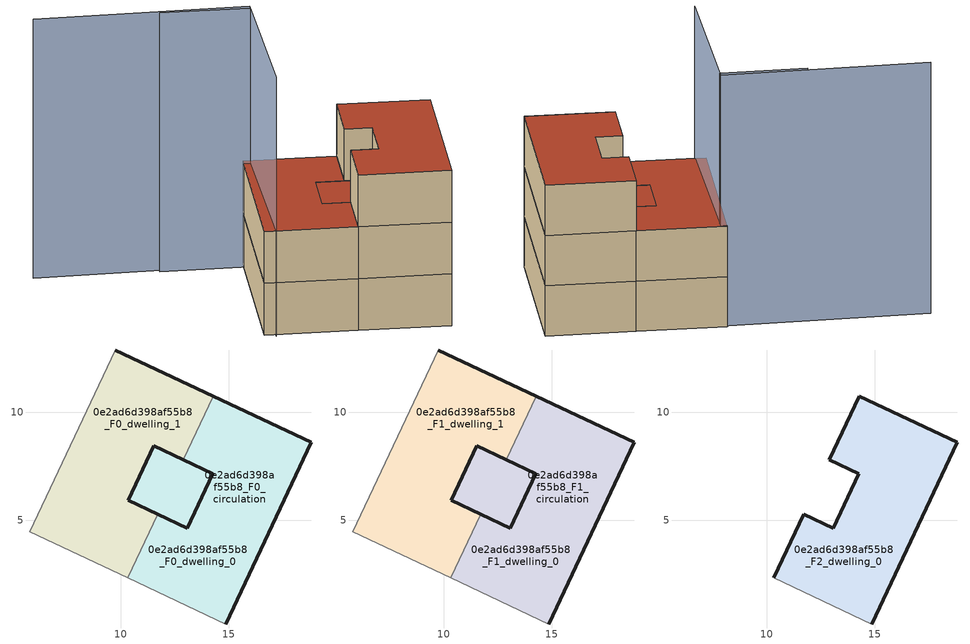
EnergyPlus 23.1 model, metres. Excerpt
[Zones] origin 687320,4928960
0e2ad6d398af55b8_F0_dwelling_0
 floor ground (EU_floor_Construction): 18.81,8.61 14.84,0.21 10.32,2.35 11.7,5.29 13.06,4.65 14.25,7.17 12.89,7.81 14.28,10.75 z0; 14.25,7.17 13.06,4.65 11.7,5.29 10.35,5.93 11.53,8.45 z0
 wall outside (EU_wall_Construction): 14.84,0.21 18.81,8.61 14.28,10.75 / 12.89,7.81 14.25,7.17 13.06,4.65 11.7,5.29 z0:3
 wall adiabatic (EU_wall_Construction): 10.32,2.35 14.84,0.21 z0:3
 wall to 0e2ad6d398af55b8_F0_dwelling_1 (EU_wall_Construction): 14.28,10.75 12.89,7.81 / 11.7,5.29 10.32,2.35 z0:3
0e2ad6d398af55b8_F0_dwelling_1
 floor ground (EU_floor_Construction): 14.28,10.75 12.89,7.81 11.53,8.45 10.35,5.93 11.7,5.29 10.32,2.35 5.79,4.48 9.75,12.89 z0; 14.25,7.17 13.06,4.65 11.7,5.29 10.35,5.93 11.53,8.45 z0
 wall outside (EU_wall_Construction): 11.7,5.29 10.35,5.93 11.53,8.45 12.89,7.81 / 14.28,10.75 9.75,12.89 z0:3
 wall adiabatic (EU_wall_Construction): 9.75,12.89 5.79,4.48 10.32,2.35 z0:3
0e2ad6d398af55b8_F0_circulation
 floor ground (EU_floor_Construction): 14.25,7.17 13.06,4.65 11.7,5.29 10.35,5.93 11.53,8.45 12.89,7.81 z0; 18.81,8.61 14.84,0.21 10.32,2.35 11.7,5.29 13.06,4.65 14.25,7.17 12.89,7.81 14.28,10.75 z0; 14.28,10.75 12.89,7.81 11.53,8.45 10.35,5.93 11.7,5.29 10.32,2.35 5.79,4.48 9.75,12.89 z0
 wall outside (EU_wall_Construction): 10.35,5.93 13.06,4.65 14.25,7.17 11.53,8.45 10.35,5.93 z0:3
0e2ad6d398af55b8_F1_dwelling_0
 floor outside (EU_floor_Construction): 18.81,8.61 14.84,0.21 10.32,2.35 11.7,5.29 13.06,4.65 14.25,7.17 12.89,7.81 14.28,10.75 z3; 14.25,7.17 13.06,4.65 11.7,5.29 10.35,5.93 11.53,8.45 z3
 wall outside (EU_wall_Construction): 14.84,0.21 18.81,8.61 14.28,10.75 / 12.89,7.81 14.25,7.17 13.06,4.65 11.7,5.29 z3:6
 wall adiabatic (EU_wall_Construction): 10.32,2.35 14.84,0.21 z3:6
 wall to 0e2ad6d398af55b8_F1_dwelling_1 (EU_wall_Construction): 14.28,10.75 12.89,7.81 / 11.7,5.29 10.32,2.35 z3:6
 roof outside (EU_floor_Construction): 13.06,4.65 14.25,7.17 11.53,8.45 10.35,5.93 11.7,5.29 z6
0e2ad6d398af55b8_F1_dwelling_1
 floor to 0e2ad6d398af55b8_F0_dwelling_1 (EU_floor_Construction): 14.28,10.75 12.89,7.81 11.53,8.45 10.35,5.93 11.7,5.29 10.32,2.35 5.79,4.48 9.75,12.89 z3; 14.25,7.17 13.06,4.65 11.7,5.29 10.35,5.93 11.53,8.45 z3
 wall outside (EU_wall_Construction): 11.7,5.29 10.35,5.93 11.53,8.45 12.89,7.81 / 14.28,10.75 9.75,12.89 z3:6
 wall adiabatic (EU_wall_Construction): 9.75,12.89 5.79,4.48 10.32,2.35 z3:6
 roof outside (EU_roof_Construction): 13.06,4.65 14.25,7.17 11.53,8.45 10.35,5.93 11.7,5.29 z6; 11.7,5.29 10.35,5.93 11.53,8.45 12.89,7.81 14.28,10.75 9.75,12.89 5.79,4.48 10.32,2.35 z6
0e2ad6d398af55b8_F1_circulation
 floor outside (EU_floor_Construction): 14.28,10.75 12.89,7.81 11.53,8.45 10.35,5.93 11.7,5.29 10.32,2.35 5.79,4.48 9.75,12.89 z3
 floor to 0e2ad6d398af55b8_F0_circulation (EU_floor_Construction): 14.25,7.17 13.06,4.65 11.7,5.29 10.35,5.93 11.53,8.45 12.89,7.81 z3; 18.81,8.61 14.84,0.21 10.32,2.35 11.7,5.29 13.06,4.65 14.25,7.17 12.89,7.81 14.28,10.75 z3
 wall outside (EU_wall_Construction): 10.35,5.93 13.06,4.65 14.25,7.17 11.53,8.45 10.35,5.93 z3:6
 roof outside (EU_roof_Construction): 13.06,4.65 14.25,7.17 12.89,7.81 11.53,8.45 10.35,5.93 11.7,5.29 z6; 14.84,0.21 18.81,8.61 14.28,10.75 12.89,7.81 14.25,7.17 13.06,4.65 11.7,5.29 10.32,2.35 z6; 11.7,5.29 10.35,5.93 11.53,8.45 12.89,7.81 14.28,10.75 9.75,12.89 5.79,4.48 10.32,2.35 z6
0e2ad6d398af55b8_F2_dwelling_0
 floor to 0e2ad6d398af55b8_F1_dwelling_0 (EU_floor_Construction): 18.81,8.61 14.84,0.21 10.32,2.35 11.7,5.29 13.06,4.65 14.25,7.17 12.89,7.81 14.28,10.75 z6
 wall outside (EU_wall_Construction): 14.84,0.21 18.81,8.61 14.28,10.75 12.89,7.81 14.25,7.17 13.06,4.65 11.7,5.29 10.32,2.35 z6:9
 wall adiabatic (EU_wall_Construction): 10.32,2.35 14.84,0.21 z6:9
 roof outside (EU_roof_Construction): 14.84,0.21 18.81,8.61 14.28,10.75 12.89,7.81 14.25,7.17 13.06,4.65 11.7,5.29 10.32,2.35 z9
shading: -0.6,17.28 10.02,12.63 / 10.02,12.63 6.27,4.04 / 9.9,12.37 5.52,14.41 z0:15
[Building]
EU S2 Campaign: North Axis=0; Terrain=City; Solar Distribution=FullExterior
[Site:Location]
Bologna: Latitude=44.5; Longitude=11.25; Time Zone=1; Elevation=37
[SizingPeriod:WeatherFileDays]
AnnualSizingPeriod: Begin Month=1; Begin Day of Month=1; End Month=12; End Day of Month=31; Day of Week for Start Day=Monday; Use Weather File Daylight Saving Period=No; Use Weather File Rain and Snow Indicators=No
[MATERIAL]
EU_InternalMass_Material: Roughness=MediumRough; Thickness=0.1; Conductivity=1; Density=1800; Specific Heat=900; Thermal Absorptance=0.9; Solar Absorptance=0.7; Visible Absorptance=0.7
[MATERIAL:NOMASS] Roughness=MediumRough; Thermal Absorptance=0.9; Solar Absorptance=0.7; Visible Absorptance=0.7
Name | Thermal Resistance
EU_wall_NoMass | 0.937881
EU_roof_NoMass | 0.548572
EU_floor_NoMass | 0.71348
[CONSTRUCTION]
EU_wall_Construction: EU_wall_NoMass
EU_roof_Construction: EU_roof_NoMass
EU_floor_Construction: EU_floor_NoMass
EU_InternalMass_Construction: EU_InternalMass_Material
[ZONE] Type=1; Multiplier=1; Ceiling Height=autocalculate; Floor Area=autocalculate; Part of Total Floor Area=Yes
Name | Volume
0e2ad6d398af55b8_F0_dwelling_0; 0e2ad6d398af55b8_F1_dwelling_0 | 152.12
0e2ad6d398af55b8_F2_dwelling_0 | 127
0e2ad6d398af55b8_F0_dwelling_1 | 152.117
0e2ad6d398af55b8_F1_dwelling_1 | 152.118
0e2ad6d398af55b8_F0_circulation; 0e2ad6d398af55b8_F1_circulation | 279.118
[INTERNALMASS] Construction=EU_InternalMass_Construction
Name | Zone or ZoneList | Surface Area
0e2ad6d398af55b8_F0_dwelling_0_EU_InternalMass | 0e2ad6d398af55b8_F0_dwelling_0 | 42.333
0e2ad6d398af55b8_F0_dwelling_1_EU_InternalMass | 0e2ad6d398af55b8_F0_dwelling_1 | 42.333
0e2ad6d398af55b8_F1_dwelling_0_EU_InternalMass | 0e2ad6d398af55b8_F1_dwelling_0 | 42.333
0e2ad6d398af55b8_F1_dwelling_1_EU_InternalMass | 0e2ad6d398af55b8_F1_dwelling_1 | 42.333
0e2ad6d398af55b8_F2_dwelling_0_EU_InternalMass | 0e2ad6d398af55b8_F2_dwelling_0 | 92.3406
[OTHEREQUIPMENT] Fuel Type=Electricity; Design Level Calculation Method=Watts/Area; Power per Zone Floor Area=1; Fraction Latent=0; Fraction Radiant=0; Fraction Lost=0; Carbon Dioxide Generation Rate=0; EndUse Subcategory=EU_Step8_InternalGains
Name | Zone or ZoneList or Space or SpaceList | Schedule
EU_Step8_InternalGain_0e2ad6d398af55b8_F0_dwelling_0_f000 | 0e2ad6d398af55b8_F0_dwelling_0 | EU_Step8_GainSchedule_0e2ad6d398af55b8_F0_dwelling_0_f000
EU_Step8_InternalGain_0e2ad6d398af55b8_F0_dwelling_1_f000 | 0e2ad6d398af55b8_F0_dwelling_1 | EU_Step8_GainSchedule_0e2ad6d398af55b8_F0_dwelling_1_f000
EU_Step8_InternalGain_0e2ad6d398af55b8_F1_dwelling_0_f000 | 0e2ad6d398af55b8_F1_dwelling_0 | EU_Step8_GainSchedule_0e2ad6d398af55b8_F1_dwelling_0_f000
EU_Step8_InternalGain_0e2ad6d398af55b8_F1_dwelling_1_f000 | 0e2ad6d398af55b8_F1_dwelling_1 | EU_Step8_GainSchedule_0e2ad6d398af55b8_F1_dwelling_1_f000
EU_Step8_InternalGain_0e2ad6d398af55b8_F2_dwelling_0_f000 | 0e2ad6d398af55b8_F2_dwelling_0 | EU_Step8_GainSchedule_0e2ad6d398af55b8_F2_dwelling_0_f000
[ZONEINFILTRATION:DESIGNFLOWRATE] Schedule=EU_AlwaysOn; Design Flow Rate Calculation Method=Flow/Area; Flow Rate per Floor Area=0.0005; Constant Term Coefficient=1; Temperature Term Coefficient=0; Velocity Term Coefficient=0; Velocity Squared Term Coefficient=0
Name | Zone or ZoneList or Space or SpaceList
EU_Circulation_Infiltration_0e2ad6d398af55b8_F0_circulation | 0e2ad6d398af55b8_F0_circulation
EU_Circulation_Infiltration_0e2ad6d398af55b8_F1_circulation | 0e2ad6d398af55b8_F1_circulation
[ZONEVENTILATION:DESIGNFLOWRATE] Schedule=EU_AlwaysOn; Design Flow Rate Calculation Method=AirChanges/Hour; Air Changes per Hour=0.687892; Ventilation Type=Natural; Fan Pressure Rise=0; Fan Total Efficiency=1; Constant Term Coefficient=1; Temperature Term Coefficient=0; Velocity Term Coefficient=0; Velocity Squared Term Coefficient=0; Minimum Indoor Temperature=-100; Maximum Indoor Temperature=100; Delta Temperature=-100; Minimum Outdoor Temperature=-100; Maximum Outdoor Temperature=100; Maximum Wind Speed=40
Name | Zone or ZoneList or Space or SpaceList
EU_ConstantAir_0e2ad6d398af55b8_F0_dwelling_0 | 0e2ad6d398af55b8_F0_dwelling_0
EU_ConstantAir_0e2ad6d398af55b8_F0_dwelling_1 | 0e2ad6d398af55b8_F0_dwelling_1
EU_ConstantAir_0e2ad6d398af55b8_F1_dwelling_0 | 0e2ad6d398af55b8_F1_dwelling_0
EU_ConstantAir_0e2ad6d398af55b8_F1_dwelling_1 | 0e2ad6d398af55b8_F1_dwelling_1
EU_ConstantAir_0e2ad6d398af55b8_F2_dwelling_0 | 0e2ad6d398af55b8_F2_dwelling_0
[HVACTEMPLATE:THERMOSTAT] Constant Heating Setpoint=20; Constant Cooling Setpoint=50
EU_HeatOnly_0e2ad6d398af55b8_F0_dwelling_0; EU_HeatOnly_0e2ad6d398af55b8_F0_dwelling_1; EU_HeatOnly_0e2ad6d398af55b8_F1_dwelling_0; EU_HeatOnly_0e2ad6d398af55b8_F1_dwelling_1; EU_HeatOnly_0e2ad6d398af55b8_F2_dwelling_0
[HVACTEMPLATE:ZONE:IDEALLOADSAIRSYSTEM] System Availability Schedule=EU_AlwaysOn; Maximum Heating Supply Air Temperature=50; Minimum Cooling Supply Air Temperature=13; Maximum Heating Supply Air Humidity Ratio=0.0156; Minimum Cooling Supply Air Humidity Ratio=0.0077; Heating Limit=NoLimit; Cooling Limit=NoLimit; Heating Availability Schedule=EU_AlwaysOn; Cooling Availability Schedule=EU_CoolingOff; Dehumidification Control Type=ConstantSensibleHeatRatio; Cooling Sensible Heat Ratio=0.7; Dehumidification Setpoint=60; Humidification Control Type=None; Humidification Setpoint=30; Outdoor Air Method=None; Outdoor Air Flow Rate per Person=0.00944; Outdoor Air Flow Rate per Zone Floor Area=0; Outdoor Air Flow Rate per Zone=0; Demand Controlled Ventilation Type=None; Outdoor Air Economizer Type=NoEconomizer; Heat Recovery Type=None; Sensible Heat Recovery Effectiveness=0.7; Latent Heat Recovery Effectiveness=0.65
Name | Template Thermostat
0e2ad6d398af55b8_F0_dwelling_0 | EU_HeatOnly_0e2ad6d398af55b8_F0_dwelling_0
0e2ad6d398af55b8_F0_dwelling_1 | EU_HeatOnly_0e2ad6d398af55b8_F0_dwelling_1
0e2ad6d398af55b8_F1_dwelling_0 | EU_HeatOnly_0e2ad6d398af55b8_F1_dwelling_0
0e2ad6d398af55b8_F1_dwelling_1 | EU_HeatOnly_0e2ad6d398af55b8_F1_dwelling_1
0e2ad6d398af55b8_F2_dwelling_0 | EU_HeatOnly_0e2ad6d398af55b8_F2_dwelling_0
[SIZING:ZONE] Zone Cooling Design Supply Air Temperature Input Method=SupplyAirTemperature; Zone Cooling Design Supply Air Temperature=13; Zone Heating Design Supply Air Temperature Input Method=SupplyAirTemperature; Zone Heating Design Supply Air Temperature=50; Zone Cooling Design Supply Air Humidity Ratio=0.008; Zone Heating Design Supply Air Humidity Ratio=0.008; Cooling Design Air Flow Method=DesignDay; Cooling Design Air Flow Rate=0; Cooling Minimum Air Flow per Zone Floor Area=0.000762; Cooling Minimum Air Flow=0; Cooling Minimum Air Flow Fraction=0.2; Heating Design Air Flow Method=DesignDay; Heating Design Air Flow Rate=0; Heating Maximum Air Flow per Zone Floor Area=0.002032; Heating Maximum Air Flow=0.141576; Heating Maximum Air Flow Fraction=0.3; Account for Dedicated Outdoor Air System=No; Dedicated Outdoor Air System Control Strategy=NeutralSupplyAir; Dedicated Outdoor Air Low Setpoint Temperature for Design=autosize; Dedicated Outdoor Air High Setpoint Temperature for Design=autosize; Zone Load Sizing Method=Sensible Load Only No Latent Load; Zone Latent Cooling Design Supply Air Humidity Ratio Input Method=HumidityRatioDifference; Zone Cooling Design Supply Air Humidity Ratio Difference=0.005; Zone Latent Heating Design Supply Air Humidity Ratio Input Method=HumidityRatioDifference; Zone Humidification Design Supply Air Humidity Ratio Difference=0.005
0e2ad6d398af55b8_F0_dwelling_0; 0e2ad6d398af55b8_F0_dwelling_1; 0e2ad6d398af55b8_F1_dwelling_0; 0e2ad6d398af55b8_F1_dwelling_1; 0e2ad6d398af55b8_F2_dwelling_0
[SCHEDULE:CONSTANT]
Name | Hourly Value
EU_AlwaysOn | 1
EU_CoolingOff | 0
[SCHEDULE:FILE] Column Number=1; Rows to Skip at Top=0; Number of Hours of Data=8760; Column Separator=Comma; Interpolate to Timestep=No; Minutes per Item=60; Adjust Schedule for Daylight Savings=Yes
Name | File
EU_Step8_GainSchedule_0e2ad6d398af55b8_F0_dwelling_0_f000 | ../../schedules/0e2ad6d398af55b8/0e2ad6d398af55b8_F0_dwelling_0_f000_gain.csv
EU_Step8_GainSchedule_0e2ad6d398af55b8_F0_dwelling_1_f000 | ../../schedules/0e2ad6d398af55b8/0e2ad6d398af55b8_F0_dwelling_1_f000_gain.csv
EU_Step8_GainSchedule_0e2ad6d398af55b8_F1_dwelling_0_f000 | ../../schedules/0e2ad6d398af55b8/0e2ad6d398af55b8_F1_dwelling_0_f000_gain.csv
EU_Step8_GainSchedule_0e2ad6d398af55b8_F1_dwelling_1_f000 | ../../schedules/0e2ad6d398af55b8/0e2ad6d398af55b8_F1_dwelling_1_f000_gain.csv
EU_Step8_GainSchedule_0e2ad6d398af55b8_F2_dwelling_0_f000 | ../../schedules/0e2ad6d398af55b8/0e2ad6d398af55b8_F2_dwelling_0_f000_gain.csv
